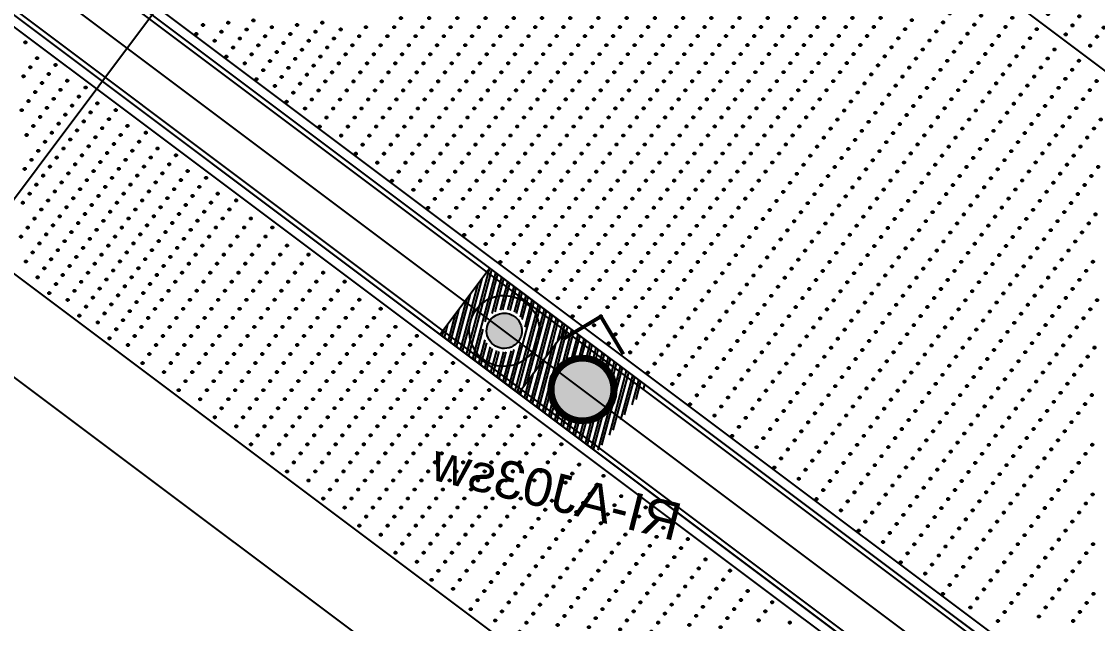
# Model space of a CAD drawing. Header units: millimetres. Extents: x 768159 to 833032, y -1374957 to -1225629.
# Drawn here: x 809050 to 811909, y -1366043 to -1364445 of the extents above; entities that cross this region are included whole.
import ezdxf
from ezdxf.enums import TextEntityAlignment as Align
from ezdxf.xclip import XClip

# ---------------------------------------------------------------- set-up
doc = ezdxf.new("R2010")
doc.units = ezdxf.units.MM
doc.header["$LTSCALE"] = 10
doc.header["$MEASUREMENT"] = 0
doc.header["$XCLIPFRAME"] = 0
doc.linetypes.add('CENTER', pattern=[50.8, 31.75, -6.35, 6.35, -6.35])
for name, color, linetype in [('I—平顶—分格线', 8, 'Continuous'), ('I—平顶—喷淋', 21, 'Continuous'), ('I—平顶—暖通', 144, 'Continuous'), ('I—平顶—灯具', 62, 'Continuous'), ('I—平顶—造型', 122, 'Continuous')]:
    doc.layers.add(name, color=color, linetype=linetype)
doc.styles.add('ARIAL', font='arial.ttf')
doc.styles.get("Standard").update_dxf_attribs({"font": 'arial.ttf'})
doc.dimstyles.new('標準', dxfattribs={"dimtxt": 2.5, "dimasz": 0.8, "dimexe": 0, "dimexo": 0, "dimgap": 1, "dimtad": 1, "dimdec": 0, "dimzin": 0, "dimdsep": 46, "dimtxsty": 'Standard', "dimblk": 'DOT', "dimcen": 1, "dimaunit": 1, "dimadec": 3, "dimazin": 0, "dimtfac": 1, "dimtdec": 0, "dimtmove": 2, "dimatfit": 3, "dimfxl": 1, "dimtolj": 1, "dimtzin": 0, "dimarcsym": 0})

# ---------------------------------------------------------------- blocks, each defined once
blk = doc.blocks.new('7890')
at = {"layer": 'I—平顶—分格线', "color": 1}
for centre in [(-2890, -20), (-2750, -20), (-2610, -20), (-2470, -20), (-2330, -20), (-2190, -20), (-2960, -35), (-2890, -50), (-2820, -35), (-2750, -50), (-2680, -35), (-2610, -50), (-2540, -35), (-2470, -50), (-2400, -35), (-2330, -50), (-2260, -35), (-2190, -50), (-2960, -65), (-2890, -80), (-2820, -65), (-2750, -80), (-2680, -65), (-2610, -80), (-2540, -65), (-2470, -80), (-2400, -65), (-2330, -80), (-2260, -65), (-2960, -95), (-2890, -110), (-2820, -95), (-2750, -110), (-2680, -95), (-2610, -110), (-2540, -95), (-2470, -110), (-2400, -95), (-2330, -110), (-2260, -95), (-2960, -125), (-2890, -140), (-2820, -125), (-2750, -140), (-2680, -125), (-2610, -140), (-2540, -125), (-2470, -140), (-2400, -125), (-2330, -140), (-2960, -155), (-2890, -170), (-2820, -155), (-2750, -170), (-2680, -155), (-2610, -170), (-2540, -155), (-2470, -170), (-2400, -155), (-2330, -170), (-2960, -185), (-2890, -200), (-2820, -185), (-2750, -200), (-2680, -185), (-2610, -200), (-2540, -185), (-2470, -200), (-2400, -185), (-2330, -200), (-2960, -215), (-2890, -230), (-2820, -215), (-2750, -230), (-2680, -215), (-2610, -230), (-2540, -215), (-2470, -230), (-2400, -215), (-2330, -230), (-2260, -215), (-2960, -245), (-2890, -260), (-2820, -245), (-2750, -260), (-2680, -245), (-2610, -260), (-2540, -245), (-2470, -260), (-2400, -245), (-2330, -260), (-2260, -245), (-2960, -275), (-2820, -275), (-2680, -275), (-2540, -275), (-2400, -275), (-2260, -275), (-2960, -305), (-2890, -290), (-2820, -305), (-2750, -290), (-2680, -305), (-2610, -290), (-2540, -305), (-2470, -290), (-2400, -305), (-2330, -290), (-2260, -305), (-2960, -335), (-2890, -320), (-2820, -335), (-2750, -320), (-2680, -335), (-2610, -320), (-2540, -335), (-2470, -320), (-2400, -335), (-2330, -320), (-2260, -335), (-2190, -320), (-2960, -365), (-2890, -350), (-2820, -365), (-2750, -350), (-2680, -365), (-2610, -350), (-2540, -365), (-2470, -350), (-2400, -365), (-2330, -350), (-2260, -365), (-2190, -350), (-2960, -395), (-2890, -380), (-2820, -395), (-2750, -380), (-2680, -395), (-2610, -380), (-2540, -395), (-2470, -380), (-2400, -395), (-2330, -380), (-2260, -395), (-2190, -380), (-2960, -425), (-2890, -410), (-2820, -425), (-2750, -410), (-2680, -425), (-2610, -410), (-2540, -425), (-2470, -410), (-2400, -425), (-2330, -410), (-2260, -425), (-2190, -410), (-2120, -425), (-2960, -455), (-2890, -440), (-2820, -455), (-2750, -440), (-2680, -455), (-2610, -440), (-2540, -455), (-2470, -440), (-2400, -455), (-2330, -440), (-2260, -455), (-2190, -440), (-2120, -455), (-2960, -485), (-2890, -470), (-2820, -485), (-2750, -470), (-2680, -485), (-2610, -470), (-2540, -485), (-2470, -470), (-2400, -485), (-2330, -470), (-2260, -485), (-2190, -470), (-2120, -485), (-2960, -515), (-2890, -500), (-2820, -515), (-2750, -500), (-2680, -515), (-2610, -500), (-2540, -515), (-2470, -500), (-2400, -515), (-2330, -500), (-2260, -515), (-2190, -500), (-2120, -515), (-2050, -500), (-2960, -545), (-2890, -530), (-2820, -545), (-2750, -530), (-2680, -545), (-2610, -530), (-2540, -545), (-2470, -530), (-2400, -545), (-2330, -530), (-2260, -545), (-2190, -530), (-2120, -545), (-2050, -530), (-2890, -560), (-2750, -560), (-2610, -560), (-2470, -560), (-2330, -560), (-2190, -560), (-2050, -560), (-2960, -575), (-2890, -590), (-2820, -575), (-2750, -590), (-2680, -575), (-2610, -590), (-2540, -575), (-2470, -590), (-2400, -575), (-2330, -590), (-2260, -575), (-2190, -590), (-2120, -575), (-2050, -590), (-2960, -605), (-2890, -620), (-2820, -605), (-2750, -620), (-2680, -605), (-2610, -620), (-2540, -605), (-2470, -620), (-2400, -605), (-2330, -620), (-2260, -605), (-2190, -620), (-2120, -605), (-2050, -620), (-1980, -605), (-2960, -635), (-2890, -650), (-2820, -635), (-2750, -650), (-2680, -635), (-2610, -650), (-2540, -635), (-2470, -650), (-2400, -635), (-2330, -650), (-2260, -635), (-2190, -650), (-2120, -635), (-2050, -650), (-1980, -635), (-2960, -665), (-2890, -680), (-2820, -665), (-2750, -680), (-2680, -665), (-2610, -680), (-2540, -665), (-2470, -680), (-2400, -665), (-2330, -680), (-2260, -665), (-2190, -680), (-2120, -665), (-2050, -680), (-1980, -665), (-2960, -695), (-2890, -710), (-2820, -695), (-2750, -710), (-2680, -695), (-2610, -710), (-2540, -695), (-2470, -710), (-2400, -695), (-2330, -710), (-2260, -695), (-2190, -710), (-2120, -695), (-2050, -710), (-1980, -695), (-2960, -725), (-2890, -740), (-2820, -725), (-2750, -740), (-2680, -725), (-2610, -740), (-2540, -725), (-2470, -740), (-2400, -725), (-2330, -740), (-2260, -725), (-2190, -740), (-2120, -725), (-2050, -740), (-1980, -725), (-2960, -755), (-2890, -770), (-2820, -755), (-2750, -770), (-2680, -755), (-2610, -770), (-2540, -755), (-2470, -770), (-2400, -755), (-2330, -770), (-2260, -755), (-2190, -770), (-2120, -755), (-2050, -770), (-1980, -755), (-2960, -785), (-2890, -800), (-2820, -785), (-2750, -800), (-2680, -785), (-2610, -800), (-2540, -785), (-2470, -800), (-2400, -785), (-2330, -800), (-2260, -785), (-2190, -800), (-2120, -785), (-2050, -800), (-1980, -785), (-2960, -815), (-2890, -830), (-2820, -815), (-2750, -830), (-2680, -815), (-2610, -830), (-2540, -815), (-2470, -830), (-2400, -815), (-2330, -830), (-2260, -815), (-2190, -830), (-2120, -815), (-2050, -830), (-1980, -815), (-2960, -845), (-2890, -860), (-2820, -845), (-2750, -860), (-2680, -845), (-2610, -860), (-2540, -845), (-2470, -860), (-2400, -845), (-2330, -860), (-2260, -845), (-2190, -860), (-2120, -845), (-2050, -860), (-1980, -845), (-2960, -875), (-2820, -875), (-2680, -875), (-2540, -875), (-2400, -875), (-2260, -875), (-2120, -875), (-1980, -875), (-2960, -905), (-2890, -890), (-2820, -905), (-2750, -890), (-2680, -905), (-2610, -890), (-2540, -905), (-2470, -890), (-2400, -905), (-2330, -890), (-2260, -905), (-2190, -890), (-2120, -905), (-2050, -890), (-1980, -905), (-2960, -935), (-2890, -920), (-2820, -935), (-2750, -920), (-2680, -935), (-2610, -920), (-2540, -935), (-2470, -920), (-2400, -935), (-2330, -920), (-2260, -935), (-2190, -920), (-2120, -935), (-2050, -920), (-1980, -935), (-2960, -965), (-2890, -950), (-2820, -965), (-2750, -950), (-2680, -965), (-2610, -950), (-2540, -965), (-2470, -950), (-2400, -965), (-2330, -950), (-2260, -965), (-2190, -950), (-2120, -965), (-2050, -950), (-1980, -965), (-2960, -995), (-2890, -980), (-2820, -995), (-2750, -980), (-2680, -995), (-2610, -980), (-2540, -995), (-2470, -980), (-2400, -995), (-2330, -980), (-2260, -995), (-2190, -980), (-2120, -995), (-2050, -980), (-1980, -995), (-2960, -1025), (-2890, -1010), (-2820, -1025), (-2750, -1010), (-2680, -1025), (-2610, -1010), (-2540, -1025), (-2470, -1010), (-2400, -1025), (-2330, -1010), (-2260, -1025), (-2190, -1010), (-2120, -1025), (-2050, -1010), (-1980, -1025), (-2960, -1055), (-2890, -1040), (-2820, -1055), (-2750, -1040), (-2680, -1055), (-2610, -1040), (-2540, -1055), (-2470, -1040), (-2400, -1055), (-2330, -1040), (-2260, -1055), (-2190, -1040), (-2120, -1055), (-2050, -1040), (-1980, -1055), (-2960, -1085), (-2890, -1070), (-2820, -1085), (-2750, -1070), (-2680, -1085), (-2610, -1070), (-2540, -1085), (-2470, -1070), (-2400, -1085), (-2330, -1070), (-2260, -1085), (-2190, -1070), (-2120, -1085), (-2050, -1070), (-1980, -1085), (-2960, -1115), (-2890, -1100), (-2820, -1115), (-2750, -1100), (-2680, -1115), (-2610, -1100), (-2540, -1115), (-2470, -1100), (-2400, -1115), (-2330, -1100), (-2260, -1115), (-2190, -1100), (-2120, -1115), (-2050, -1100), (-1980, -1115), (-2960, -1145), (-2890, -1130), (-2820, -1145), (-2750, -1130), (-2680, -1145), (-2610, -1130), (-2540, -1145), (-2470, -1130), (-2400, -1145), (-2330, -1130), (-2260, -1145), (-2190, -1130), (-2120, -1145), (-2050, -1130), (-1980, -1145), (-2960, -1175), (-2890, -1160), (-2820, -1175), (-2750, -1160), (-2680, -1175), (-2610, -1160), (-2540, -1175), (-2470, -1160), (-2400, -1175), (-2330, -1160), (-2260, -1175), (-2190, -1160), (-2120, -1175), (-2050, -1160), (-1980, -1175), (-2890, -1190), (-2750, -1190), (-2610, -1190), (-2470, -1190), (-2330, -1190), (-2190, -1190), (-2050, -1190), (-2960, -1205), (-2890, -1220), (-2820, -1205), (-2750, -1220), (-2680, -1205), (-2610, -1220), (-2540, -1205), (-2470, -1220), (-2400, -1205), (-2330, -1220), (-2260, -1205), (-2190, -1220), (-2120, -1205), (-2050, -1220), (-1980, -1205), (-2960, -1235), (-2890, -1250), (-2820, -1235), (-2750, -1250), (-2680, -1235), (-2610, -1250), (-2540, -1235), (-2470, -1250), (-2400, -1235), (-2330, -1250), (-2260, -1235), (-2190, -1250), (-2120, -1235), (-2050, -1250), (-1980, -1235), (-2960, -1265), (-2890, -1280), (-2820, -1265), (-2750, -1280), (-2680, -1265), (-2610, -1280), (-2540, -1265), (-2470, -1280), (-2400, -1265), (-2330, -1280), (-2260, -1265), (-2190, -1280), (-2120, -1265), (-2050, -1280), (-1980, -1265), (-2960, -1295), (-2890, -1310), (-2820, -1295), (-2750, -1310), (-2680, -1295), (-2610, -1310), (-2540, -1295), (-2470, -1310), (-2400, -1295), (-2330, -1310), (-2260, -1295), (-2190, -1310), (-2120, -1295), (-2050, -1310), (-1980, -1295), (-2960, -1325), (-2890, -1340), (-2820, -1325), (-2750, -1340), (-2680, -1325), (-2610, -1340), (-2540, -1325), (-2470, -1340), (-2400, -1325), (-2330, -1340), (-2260, -1325), (-2190, -1340), (-2120, -1325), (-2050, -1340), (-1980, -1325), (-2960, -1355), (-2890, -1370), (-2820, -1355), (-2750, -1370), (-2680, -1355), (-2610, -1370), (-2540, -1355), (-2470, -1370), (-2400, -1355), (-2330, -1370), (-2260, -1355), (-2190, -1370), (-2120, -1355), (-2050, -1370), (-1980, -1355), (-2960, -1385), (-2820, -1385), (-2680, -1385), (-2540, -1385), (-2400, -1385), (-2260, -1385), (-2120, -1385), (-1980, -1385)]:
    blk.add_circle(centre, 3, dxfattribs=at)
at = {"layer": 'I—平顶—分格线', "color": 3}
for centre in [(-1910, -710), (-1910, -740), (-1910, -770), (-1910, -800), (-1910, -830), (-1830, -815), (-1910, -860), (-1830, -845), (-1830, -875), (-1910, -890), (-1830, -905), (-1910, -920), (-1830, -935), (-1750, -920), (-1910, -950), (-1830, -965), (-1750, -950), (-1910, -980), (-1830, -995), (-1750, -980), (-1910, -1010), (-1830, -1025), (-1750, -1010), (-1670, -1025), (-1910, -1040), (-1830, -1055), (-1750, -1040), (-1670, -1055), (-1910, -1070), (-1830, -1085), (-1750, -1070), (-1670, -1085), (-1910, -1100), (-1830, -1115), (-1750, -1100), (-1670, -1115), (-1910, -1130), (-1830, -1145), (-1750, -1130), (-1670, -1145), (-1590, -1130), (-1910, -1160), (-1830, -1175), (-1750, -1160), (-1670, -1175), (-1590, -1160), (-1910, -1190), (-1750, -1190), (-1590, -1190), (-1910, -1220), (-1830, -1205), (-1750, -1220), (-1670, -1205), (-1590, -1220), (-1910, -1250), (-1830, -1235), (-1750, -1250), (-1670, -1235), (-1910, -1280), (-1830, -1265), (-1750, -1280), (-1670, -1265), (-1910, -1310), (-1830, -1295), (-1750, -1310), (-1910, -1340), (-1830, -1325), (-1750, -1340), (-1910, -1370), (-1830, -1355), (-1830, -1385)]:
    blk.add_circle(centre, 3, dxfattribs=at)
blk = doc.blocks.new('4560')
at = {"layer": 'I—平顶—分格线', "color": 3}
for centre in [(-1690, -20), (-1590, -20), (-1490, -20), (-1390, -20), (-1290, -20), (-1190, -20), (-1090, -20), (-1740, -35), (-1690, -50), (-1640, -35), (-1590, -50), (-1540, -35), (-1490, -50), (-1440, -35), (-1390, -50), (-1340, -35), (-1290, -50), (-1240, -35), (-1190, -50), (-1140, -35), (-1090, -50), (-1690, -80), (-1640, -65), (-1590, -80), (-1540, -65), (-1490, -80), (-1440, -65), (-1390, -80), (-1340, -65), (-1290, -80), (-1240, -65), (-1190, -80), (-1140, -65), (-1090, -80), (-1690, -110), (-1640, -95), (-1590, -110), (-1540, -95), (-1490, -110), (-1440, -95), (-1390, -110), (-1340, -95), (-1290, -110), (-1240, -95), (-1190, -110), (-1140, -95), (-1090, -110), (-1640, -125), (-1590, -140), (-1540, -125), (-1490, -140), (-1440, -125), (-1390, -140), (-1340, -125), (-1290, -140), (-1240, -125), (-1190, -140), (-1140, -125), (-1090, -140), (-1640, -155), (-1590, -170), (-1540, -155), (-1490, -170), (-1440, -155), (-1390, -170), (-1340, -155), (-1290, -170), (-1240, -155), (-1190, -170), (-1140, -155), (-1090, -170), (-1640, -185), (-1590, -200), (-1540, -185), (-1490, -200), (-1440, -185), (-1390, -200), (-1340, -185), (-1290, -200), (-1240, -185), (-1190, -200), (-1140, -185), (-1090, -200), (-1590, -230), (-1540, -215), (-1490, -230), (-1440, -215), (-1390, -230), (-1340, -215), (-1290, -230), (-1240, -215), (-1190, -230), (-1140, -215), (-1090, -230), (-1540, -245), (-1490, -260), (-1440, -245), (-1390, -260), (-1340, -245), (-1290, -260), (-1240, -245), (-1190, -260), (-1140, -245), (-1090, -260), (-1540, -275), (-1440, -275), (-1340, -275), (-1240, -275), (-1140, -275), (-1540, -305), (-1490, -290), (-1440, -305), (-1390, -290), (-1340, -305), (-1290, -290), (-1240, -305), (-1190, -290), (-1140, -305), (-1090, -290), (-1490, -320), (-1440, -335), (-1390, -320), (-1340, -335), (-1290, -320), (-1240, -335), (-1190, -320), (-1140, -335), (-1090, -320), (-1490, -350), (-1440, -365), (-1390, -350), (-1340, -365), (-1290, -350), (-1240, -365), (-1190, -350), (-1140, -365), (-1090, -350), (-1490, -380), (-1440, -395), (-1390, -380), (-1340, -395), (-1290, -380), (-1240, -395), (-1190, -380), (-1140, -395), (-1090, -380), (-1440, -425), (-1390, -410), (-1340, -425), (-1290, -410), (-1240, -425), (-1190, -410), (-1140, -425), (-1090, -410), (-1440, -455), (-1390, -440), (-1340, -455), (-1290, -440), (-1240, -455), (-1190, -440), (-1140, -455), (-1090, -440), (-1390, -470), (-1340, -485), (-1290, -470), (-1240, -485), (-1190, -470), (-1140, -485), (-1090, -470), (-1390, -500), (-1340, -515), (-1290, -500), (-1240, -515), (-1190, -500), (-1140, -515), (-1090, -500), (-1340, -545), (-1290, -530), (-1240, -545), (-1190, -530), (-1140, -545), (-1090, -530), (-1290, -560), (-1190, -560), (-1090, -560), (-1340, -575), (-1290, -590), (-1240, -575), (-1190, -590), (-1140, -575), (-1090, -590), (-1290, -620), (-1240, -605), (-1190, -620), (-1140, -605), (-1090, -620), (-1290, -650), (-1240, -635), (-1190, -650), (-1140, -635), (-1090, -650), (-1240, -665), (-1190, -680), (-1140, -665), (-1090, -680), (-1240, -695), (-1190, -710), (-1140, -695), (-1090, -710), (-1190, -740), (-1140, -725), (-1090, -740), (-1190, -770), (-1140, -755), (-1090, -770), (-1140, -785), (-1090, -800), (-1140, -815), (-1090, -830), (-1140, -845), (-1090, -860), (-1090, -890), (-1090, -920), (-1140, -1145), (-1090, -1130), (-1140, -1175), (-1090, -1160), (-1190, -1190), (-1090, -1190), (-1190, -1220), (-1140, -1205), (-1090, -1220), (-1290, -1250), (-1240, -1235), (-1190, -1250), (-1140, -1235), (-1090, -1250), (-1290, -1280), (-1240, -1265), (-1190, -1280), (-1140, -1265), (-1090, -1280), (-1340, -1295), (-1290, -1310), (-1240, -1295), (-1190, -1310), (-1140, -1295), (-1090, -1310), (-1390, -1340), (-1340, -1325), (-1290, -1340), (-1240, -1325), (-1190, -1340), (-1140, -1325), (-1090, -1340), (-1390, -1370), (-1340, -1355), (-1290, -1370), (-1240, -1355), (-1190, -1370), (-1140, -1355), (-1090, -1370), (-1440, -1385), (-1340, -1385), (-1240, -1385), (-1140, -1385)]:
    blk.add_circle(centre, 3, dxfattribs=at)
at = {"layer": 'I—平顶—分格线'}
for centre in [(-980, -20), (-860, -20), (-740, -20), (-620, -20), (-500, -20), (-380, -20), (-260, -20), (-140, -20), (-20, -20), (-1040, -35), (-980, -50), (-920, -35), (-860, -50), (-800, -35), (-740, -50), (-680, -35), (-620, -50), (-560, -35), (-500, -50), (-440, -35), (-380, -50), (-320, -35), (-260, -50), (-200, -35), (-140, -50), (-80, -35), (-20, -50), (-1040, -65), (-980, -80), (-920, -65), (-860, -80), (-800, -65), (-740, -80), (-680, -65), (-620, -80), (-560, -65), (-500, -80), (-440, -65), (-380, -80), (-320, -65), (-260, -80), (-200, -65), (-140, -80), (-80, -65), (-20, -80), (-1040, -95), (-980, -110), (-920, -95), (-860, -110), (-800, -95), (-740, -110), (-680, -95), (-620, -110), (-560, -95), (-500, -110), (-440, -95), (-380, -110), (-320, -95), (-260, -110), (-200, -95), (-140, -110), (-80, -95), (-20, -110), (-1040, -125), (-980, -140), (-920, -125), (-860, -140), (-800, -125), (-740, -140), (-680, -125), (-620, -140), (-560, -125), (-500, -140), (-440, -125), (-380, -140), (-320, -125), (-260, -140), (-200, -125), (-140, -140), (-80, -125), (-20, -140), (-1040, -155), (-980, -170), (-920, -155), (-860, -170), (-800, -155), (-740, -170), (-680, -155), (-620, -170), (-560, -155), (-500, -170), (-440, -155), (-380, -170), (-320, -155), (-260, -170), (-200, -155), (-140, -170), (-80, -155), (-20, -170), (-1040, -185), (-980, -200), (-920, -185), (-860, -200), (-800, -185), (-740, -200), (-680, -185), (-620, -200), (-560, -185), (-500, -200), (-440, -185), (-380, -200), (-320, -185), (-260, -200), (-200, -185), (-140, -200), (-80, -185), (-20, -200), (-1040, -215), (-980, -230), (-920, -215), (-860, -230), (-800, -215), (-740, -230), (-680, -215), (-620, -230), (-560, -215), (-500, -230), (-440, -215), (-380, -230), (-320, -215), (-260, -230), (-200, -215), (-140, -230), (-80, -215), (-20, -230), (-1040, -245), (-980, -260), (-920, -245), (-860, -260), (-800, -245), (-740, -260), (-680, -245), (-620, -260), (-560, -245), (-500, -260), (-440, -245), (-380, -260), (-320, -245), (-260, -260), (-200, -245), (-140, -260), (-80, -245), (-20, -260), (-1040, -275), (-920, -275), (-800, -275), (-680, -275), (-560, -275), (-440, -275), (-320, -275), (-200, -275), (-80, -275), (-1040, -305), (-980, -290), (-920, -305), (-860, -290), (-800, -305), (-740, -290), (-680, -305), (-620, -290), (-560, -305), (-500, -290), (-440, -305), (-380, -290), (-320, -305), (-260, -290), (-200, -305), (-140, -290), (-80, -305), (-20, -290), (-1040, -335), (-980, -320), (-920, -335), (-860, -320), (-800, -335), (-740, -320), (-680, -335), (-620, -320), (-560, -335), (-500, -320), (-440, -335), (-380, -320), (-320, -335), (-260, -320), (-200, -335), (-140, -320), (-80, -335), (-20, -320), (-1040, -365), (-980, -350), (-920, -365), (-860, -350), (-800, -365), (-740, -350), (-680, -365), (-620, -350), (-560, -365), (-500, -350), (-440, -365), (-380, -350), (-320, -365), (-260, -350), (-200, -365), (-140, -350), (-80, -365), (-20, -350), (-1040, -395), (-980, -380), (-920, -395), (-860, -380), (-800, -395), (-740, -380), (-680, -395), (-620, -380), (-560, -395), (-500, -380), (-440, -395), (-380, -380), (-320, -395), (-260, -380), (-200, -395), (-140, -380), (-80, -395), (-20, -380), (-1040, -425), (-980, -410), (-920, -425), (-860, -410), (-800, -425), (-740, -410), (-680, -425), (-620, -410), (-560, -425), (-500, -410), (-440, -425), (-380, -410), (-320, -425), (-260, -410), (-200, -425), (-140, -410), (-80, -425), (-20, -410), (-1040, -455), (-980, -440), (-920, -455), (-860, -440), (-800, -455), (-740, -440), (-680, -455), (-620, -440), (-560, -455), (-500, -440), (-440, -455), (-380, -440), (-320, -455), (-260, -440), (-200, -455), (-140, -440), (-80, -455), (-20, -440), (-1040, -485), (-980, -470), (-920, -485), (-860, -470), (-800, -485), (-740, -470), (-680, -485), (-620, -470), (-560, -485), (-500, -470), (-440, -485), (-380, -470), (-320, -485), (-260, -470), (-200, -485), (-140, -470), (-80, -485), (-20, -470), (-1040, -515), (-980, -500), (-920, -515), (-860, -500), (-800, -515), (-740, -500), (-680, -515), (-620, -500), (-560, -515), (-500, -500), (-440, -515), (-380, -500), (-320, -515), (-260, -500), (-200, -515), (-140, -500), (-80, -515), (-20, -500), (-1040, -545), (-980, -530), (-920, -545), (-860, -530), (-800, -545), (-740, -530), (-680, -545), (-620, -530), (-560, -545), (-500, -530), (-440, -545), (-380, -530), (-320, -545), (-260, -530), (-200, -545), (-140, -530), (-80, -545), (-20, -530), (-980, -560), (-860, -560), (-740, -560), (-620, -560), (-500, -560), (-380, -560), (-260, -560), (-140, -560), (-20, -560), (-1040, -575), (-980, -590), (-920, -575), (-860, -590), (-800, -575), (-740, -590), (-680, -575), (-620, -590), (-560, -575), (-500, -590), (-440, -575), (-380, -590), (-320, -575), (-260, -590), (-200, -575), (-140, -590), (-80, -575), (-20, -590), (-1040, -605), (-980, -620), (-920, -605), (-860, -620), (-800, -605), (-740, -620), (-680, -605), (-620, -620), (-560, -605), (-500, -620), (-440, -605), (-380, -620), (-320, -605), (-260, -620), (-200, -605), (-140, -620), (-80, -605), (-20, -620), (-1040, -635), (-980, -650), (-920, -635), (-860, -650), (-800, -635), (-740, -650), (-680, -635), (-620, -650), (-560, -635), (-500, -650), (-440, -635), (-380, -650), (-320, -635), (-260, -650), (-200, -635), (-140, -650), (-80, -635), (-20, -650), (-1040, -665), (-980, -680), (-920, -665), (-860, -680), (-800, -665), (-740, -680), (-680, -665), (-620, -680), (-560, -665), (-500, -680), (-440, -665), (-380, -680), (-320, -665), (-260, -680), (-200, -665), (-140, -680), (-80, -665), (-20, -680), (-1040, -695), (-980, -710), (-920, -695), (-860, -710), (-800, -695), (-740, -710), (-680, -695), (-620, -710), (-560, -695), (-500, -710), (-440, -695), (-380, -710), (-320, -695), (-260, -710), (-200, -695), (-140, -710), (-80, -695), (-20, -710), (-1040, -725), (-980, -740), (-920, -725), (-860, -740), (-800, -725), (-740, -740), (-680, -725), (-620, -740), (-560, -725), (-500, -740), (-440, -725), (-380, -740), (-320, -725), (-260, -740), (-200, -725), (-140, -740), (-80, -725), (-20, -740), (-1040, -755), (-980, -770), (-920, -755), (-860, -770), (-800, -755), (-740, -770), (-680, -755), (-620, -770), (-560, -755), (-500, -770), (-440, -755), (-380, -770), (-320, -755), (-260, -770), (-200, -755), (-140, -770), (-80, -755), (-20, -770), (-1040, -785), (-980, -800), (-920, -785), (-860, -800), (-800, -785), (-740, -800), (-680, -785), (-620, -800), (-560, -785), (-500, -800), (-440, -785), (-380, -800), (-320, -785), (-260, -800), (-200, -785), (-140, -800), (-80, -785), (-20, -800), (-1040, -815), (-980, -830), (-920, -815), (-860, -830), (-800, -815), (-740, -830), (-680, -815), (-620, -830), (-560, -815), (-500, -830), (-440, -815), (-380, -830), (-320, -815), (-260, -830), (-200, -815), (-140, -830), (-80, -815), (-20, -830), (-1040, -845), (-980, -860), (-920, -845), (-860, -860), (-800, -845), (-740, -860), (-680, -845), (-620, -860), (-560, -845), (-500, -860), (-440, -845), (-380, -860), (-320, -845), (-260, -860), (-200, -845), (-140, -860), (-80, -845), (-20, -860), (-1040, -875), (-920, -875), (-800, -875), (-680, -875), (-560, -875), (-440, -875), (-320, -875), (-200, -875), (-80, -875), (-1040, -905), (-980, -890), (-920, -905), (-860, -890), (-800, -905), (-740, -890), (-680, -905), (-620, -890), (-560, -905), (-500, -890), (-440, -905), (-380, -890), (-320, -905), (-260, -890), (-200, -905), (-140, -890), (-80, -905), (-20, -890), (-1040, -935), (-980, -920), (-920, -935), (-860, -920), (-800, -935), (-740, -920), (-680, -935), (-620, -920), (-560, -935), (-500, -920), (-440, -935), (-380, -920), (-320, -935), (-260, -920), (-200, -935), (-140, -920), (-80, -935), (-20, -920), (-1040, -965), (-980, -950), (-920, -965), (-860, -950), (-800, -965), (-740, -950), (-680, -965), (-620, -950), (-560, -965), (-500, -950), (-440, -965), (-380, -950), (-320, -965), (-260, -950), (-200, -965), (-140, -950), (-80, -965), (-20, -950), (-980, -980), (-920, -995), (-860, -980), (-800, -995), (-740, -980), (-680, -995), (-620, -980), (-560, -995), (-500, -980), (-440, -995), (-380, -980), (-320, -995), (-260, -980), (-200, -995), (-140, -980), (-80, -995), (-20, -980), (-980, -1010), (-920, -1025), (-860, -1010), (-800, -1025), (-740, -1010), (-680, -1025), (-620, -1010), (-560, -1025), (-500, -1010), (-440, -1025), (-380, -1010), (-320, -1025), (-260, -1010), (-200, -1025), (-140, -1010), (-80, -1025), (-20, -1010), (-980, -1040), (-920, -1055), (-860, -1040), (-800, -1055), (-740, -1040), (-680, -1055), (-620, -1040), (-560, -1055), (-500, -1040), (-440, -1055), (-380, -1040), (-320, -1055), (-260, -1040), (-200, -1055), (-140, -1040), (-80, -1055), (-20, -1040), (-1040, -1085), (-980, -1070), (-920, -1085), (-860, -1070), (-800, -1085), (-740, -1070), (-680, -1085), (-620, -1070), (-560, -1085), (-500, -1070), (-440, -1085), (-380, -1070), (-320, -1085), (-260, -1070), (-200, -1085), (-140, -1070), (-80, -1085), (-20, -1070), (-1040, -1115), (-980, -1100), (-920, -1115), (-860, -1100), (-800, -1115), (-740, -1100), (-680, -1115), (-620, -1100), (-560, -1115), (-500, -1100), (-440, -1115), (-380, -1100), (-320, -1115), (-260, -1100), (-200, -1115), (-140, -1100), (-80, -1115), (-20, -1100), (-1040, -1145), (-980, -1130), (-920, -1145), (-860, -1130), (-800, -1145), (-740, -1130), (-680, -1145), (-620, -1130), (-560, -1145), (-500, -1130), (-440, -1145), (-380, -1130), (-320, -1145), (-260, -1130), (-200, -1145), (-140, -1130), (-80, -1145), (-20, -1130), (-1040, -1175), (-980, -1160), (-920, -1175), (-860, -1160), (-800, -1175), (-740, -1160), (-680, -1175), (-620, -1160), (-560, -1175), (-500, -1160), (-440, -1175), (-380, -1160), (-320, -1175), (-260, -1160), (-200, -1175), (-140, -1160), (-80, -1175), (-20, -1160), (-980, -1190), (-860, -1190), (-740, -1190), (-620, -1190), (-500, -1190), (-380, -1190), (-260, -1190), (-140, -1190), (-20, -1190), (-1040, -1205), (-980, -1220), (-920, -1205), (-860, -1220), (-800, -1205), (-740, -1220), (-680, -1205), (-620, -1220), (-560, -1205), (-500, -1220), (-440, -1205), (-380, -1220), (-320, -1205), (-260, -1220), (-200, -1205), (-140, -1220), (-80, -1205), (-20, -1220), (-1040, -1235), (-980, -1250), (-920, -1235), (-860, -1250), (-800, -1235), (-740, -1250), (-680, -1235), (-620, -1250), (-560, -1235), (-500, -1250), (-440, -1235), (-380, -1250), (-320, -1235), (-260, -1250), (-200, -1235), (-140, -1250), (-80, -1235), (-20, -1250), (-1040, -1265), (-980, -1280), (-920, -1265), (-860, -1280), (-800, -1265), (-740, -1280), (-680, -1265), (-620, -1280), (-560, -1265), (-500, -1280), (-440, -1265), (-380, -1280), (-320, -1265), (-260, -1280), (-200, -1265), (-140, -1280), (-80, -1265), (-20, -1280), (-1040, -1295), (-980, -1310), (-920, -1295), (-860, -1310), (-800, -1295), (-740, -1310), (-680, -1295), (-620, -1310), (-560, -1295), (-500, -1310), (-440, -1295), (-380, -1310), (-320, -1295), (-260, -1310), (-200, -1295), (-140, -1310), (-80, -1295), (-20, -1310), (-1040, -1325), (-980, -1340), (-920, -1325), (-860, -1340), (-800, -1325), (-740, -1340), (-680, -1325), (-620, -1340), (-560, -1325), (-500, -1340), (-440, -1325), (-380, -1340), (-320, -1325), (-260, -1340), (-200, -1325), (-140, -1340), (-80, -1325), (-20, -1340), (-1040, -1355), (-980, -1370), (-920, -1355), (-860, -1370), (-800, -1355), (-740, -1370), (-680, -1355), (-620, -1370), (-560, -1355), (-500, -1370), (-440, -1355), (-380, -1370), (-320, -1355), (-260, -1370), (-200, -1355), (-140, -1370), (-80, -1355), (-20, -1370), (-1040, -1385), (-920, -1385), (-800, -1385), (-680, -1385), (-560, -1385), (-440, -1385), (-320, -1385), (-200, -1385), (-80, -1385)]:
    blk.add_circle(centre, 3, dxfattribs=at)
blk = doc.blocks.new('*U1716')
for p, q in [((3304.6, 80.6), (10023.1, 80.6)), ((3309.4, 75.9), (10018.4, 75.9)), ((3309.4, 40.3), (10018.4, 40.3)), ((10023.1, 0), (3304.6, 0)), ((10018.4, 4.7), (3309.4, 4.7))]:
    blk.add_line(p, q)
blk = doc.blocks.new('上下喷1111')
h = blk.add_hatch(color=256)
h.dxf.hatch_style = 1
edge = h.paths.add_edge_path()
edge.add_arc((0, 0), 0.5, 0, 180)
edge.add_arc((0, 0), 0.5, 180, 360)
at = {"elevation": 0}
for points in [[(-1, 0, -1), (1, 0, 0.084041)], [(-1, 0, 1), (1, 0, -0.084041)]]:
    blk.add_lwpolyline(points, format="xyb", dxfattribs=at)
blk.add_lwpolyline([(0.5, 0, 1), (-0.5, 0, 1)], format="xyb", close=True, dxfattribs=at)
blk = doc.blocks.new('*D175')
at = {"layer": 'Defpoints', "color": 0, "transparency": 16777216}
for p in [(82.5, 69.3), (82.5, 0), (-82.5, 0)]:
    blk.add_point(p, dxfattribs=at)
at = {"color": 0, "transparency": 16777216, "insert": (69.3, 88.9), "char_height": 15, "attachment_point": 5}
blk.add_mtext('\\A1;165', dxfattribs=at)
blk = doc.blocks.new('_Dot')
at = {"color": 0, "linetype": 'ByBlock', "lineweight": -2}
blk.add_line((-0.5, 0), (-1, 0), dxfattribs=at)
at = {"color": 0, "linetype": 'ByBlock', "const_width": 0.5}
blk.add_lwpolyline([(-0.25, 0, 1), (0.25, 0, 1)], format="xyb", close=True, dxfattribs=at)
blk = doc.blocks.new('*U171')
h = blk.add_hatch(color=256)
edge = h.paths.add_edge_path()
edge.add_arc((0, 0), 82.5, -90, 90, ccw=False)
edge.add_arc((0, 0), 82.5, 90, 270, ccw=False)
at = {"const_width": 16.5}
blk.add_lwpolyline([(82.5, 0, 0.414214), (0, 82.5, 0.414214), (-82.5, 0, 0.414214), (0, -82.5, 0.414214)], format="xyb", close=True, dxfattribs=at)
dim = blk.add_linear_dim(base=(82.5, 69.3), p1=(-82.5, 0), p2=(82.5, 0), dimstyle='標準', override={"dimtxt": 15, "dimgap": 5, "dimse1": 1, "dimse2": 1, "dimsd1": 1, "dimsd2": 1})
dim.commit()
dim.dimension.update_dxf_attribs({"geometry": '*D175', "text_midpoint": (69.3, 88.9), "dimtype": 160})
blk = doc.blocks.new('*U172')
at = {"const_width": 10}
for points in [[(0, 200), (-82.5, 117.5)], [(0, 200), (82.5, 117.5)]]:
    blk.add_lwpolyline(points, dxfattribs=at)
blk.add_blockref('*U171', (0, 0))
at = {"style": 'ARIAL'}
blk.add_text('RI-AJ03sw', height=100, dxfattribs=at).set_placement((0, -280.2), align=Align.MIDDLE_CENTER)
blk.add_text('RI-AJ03sw', height=100, dxfattribs=at).set_placement((0, -280.2), align=Align.MIDDLE_CENTER)
blk = doc.blocks.new('P1-2-T1')
at = {"layer": 'I—平顶—分格线', "extrusion": (3.04932e-09, 4.55444e-09, 1)}
h = blk.add_hatch(dxfattribs=at)
h.set_pattern_fill('ANSI32', color=256, scale=50, angle=66.8453)
h.set_pattern_definition([(111.8453421, (-1068506.924, 542866.686), (-17.40359338, -6.97692178), []), (111.8453421, (-1068503.449, 542874.813), (-17.40359338, -6.97692178), [])])
edge = h.paths.add_edge_path(flags=16)
edge.add_arc((385331.1, -60565.4), 56.2, 0, 360)
h.paths.add_polyline_path([(385461.1, -60675.3), (385461, -60455.4), (385201, -60455.4), (385201.1, -60675.4)])
h = blk.add_hatch(dxfattribs=at)
h.set_pattern_fill('ANSI32', color=256, scale=50, angle=66.8453)
h.set_pattern_definition([(111.8453421, (-1077466.836, 539846.583), (-17.40359338, -6.97692178), []), (111.8453421, (-1077463.36, 539854.71), (-17.40359338, -6.97692178), [])])
edge = h.paths.add_edge_path(flags=16)
edge.add_arc((385591.1, -60565.4), 88.2, 0, 360)
h.paths.add_polyline_path([(385461, -60455.6), (385461.1, -60675.5), (385721.1, -60675.5), (385721, -60455.5)])
at = {"layer": 'I—平顶—分格线', "extrusion": (3.04932e-09, 4.55444e-09, 1), "elevation": 0}
for points in [[(384078.3, -61780), (384078.3, -56330.8)], [(387123.3, -61780.1), (387123.3, -56330.8)], [(380923.3, -56665.4), (399263.3, -56665.4)], [(380923.3, -56885.4), (399263.3, -56885.4)], [(380923.3, -59055.4), (399263.3, -59055.4)], [(380923.3, -61225.4), (399263.3, -61225.4)], [(380923.3, -61445.4), (399263.3, -61445.4)]]:
    blk.add_lwpolyline(points, dxfattribs=at)
at = {"layer": 'I—平顶—造型', "extrusion": (3.04932e-09, 4.55444e-09, 1), "elevation": 0}
for points in [[(380923.3, -57435.4), (399263.3, -57435.4)], [(380923.3, -57655.4), (399263.3, -57655.4)], [(380923.3, -60455.4), (399263.3, -60455.4)], [(380923.3, -60675.4), (399263.3, -60675.4)]]:
    blk.add_lwpolyline(points, dxfattribs=at)
at = {"layer": 'I—平顶—造型', "elevation": 0}
for points in [[(399263.3, -60430.4), (380923.3, -60430.4)], [(380923.3, -60700.4), (399263.3, -60700.4)]]:
    blk.add_lwpolyline(points, dxfattribs=at)
at = {"layer": 'I—平顶—造型', "extrusion": (3.04932e-09, 4.55444e-09, 1), "elevation": 0}
blk.add_lwpolyline([(385461.1, -60675.4), (385461, -60455.4), (385201, -60455.4), (385201.1, -60675.4)], close=True, dxfattribs=at)
at = {"layer": 'I—平顶—造型'}
blk.add_circle((385591.1, -60565.4, 0), 90, dxfattribs=at)
at = {"layer": 'I—平顶—分格线', "extrusion": (3.04932e-09, 4.55444e-09, 1)}
ref = blk.add_blockref('7890', (388593.3, -57655.4, 0), dxfattribs=at)
XClip(ref).set_block_clipping_path([(-3000, -1399.9999999998), (0, -24.9997951717)])
ref = blk.add_blockref('4560', (385593.3, -59055.4, 0), dxfattribs=at)
XClip(ref).set_block_clipping_path([(-3000, -1375.0414860502), (0, -0.0000259744)])
ref = blk.add_blockref('7890', (388593.3, -59055.4, 0), dxfattribs=at)
XClip(ref).set_block_clipping_path([(-3000, -1375.0414860503), (0, -0.0000259745)])
ref = blk.add_blockref('4560', (385593.3, -60680.4, 0), dxfattribs=at)
XClip(ref).set_block_clipping_path([(-2999.9999468568, -537.9185711926), (13939.7623225741, -27.4394921117)])
ref = blk.add_blockref('7890', (388593.3, -60680.4, 0), dxfattribs=at)
XClip(ref).set_block_clipping_path([(-2999.9999468568, -536.3818622481), (10939.7623225741, -30.0413353627)])
at = {"layer": 'I—平顶—喷淋', "extrusion": (-1.28326e-09, -9.5915e-09, 1), "xscale": -93.75000000000004, "yscale": 93.74999999999979, "zscale": 93.75000000000031, "rotation": 187.7021762255471}
blk.add_blockref('上下喷1111', (385331.1, -60565.4, 0), dxfattribs=at)
at = {"layer": 'I—平顶—暖通', "extrusion": (-3.04932e-09, -4.55444e-09, -1), "xscale": -2.729779416478735, "yscale": 2.729779416478734, "zscale": 2.729779416478729, "rotation": 179.9999999999999}
blk.add_blockref('*U1716', (-408284.2, -60455.4, 0), dxfattribs=at)
at = {"layer": 'I—平顶—灯具', "linetype": 'CENTER', "ltscale": 0.002, "extrusion": (3.04932e-09, 4.55444e-09, 1), "xscale": -1, "rotation": 22.68024119514696}
blk.add_blockref('*U172', (385591, -60565.5, 0), dxfattribs=at)

msp = doc.modelspace()

# ---------------------------------------------------------------- block references
at = {"color": 1, "true_color": 0xff0000, "rotation": 323.1546555987947}
msp.add_blockref('P1-2-T1', (538287.2, -1085731.6, 0), dxfattribs=at)

doc.saveas('drawing.dxf')
